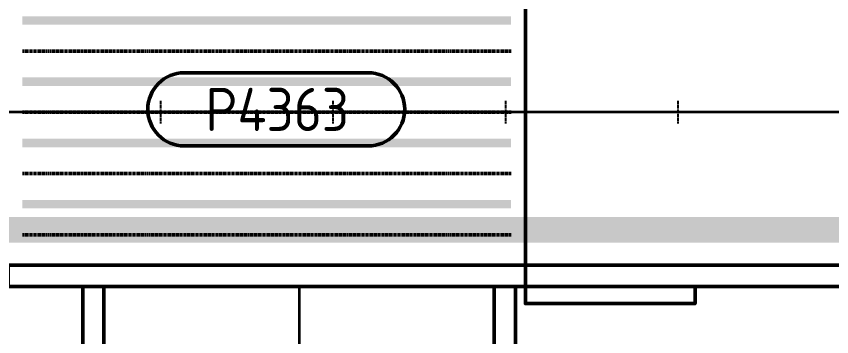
# Model space of a CAD drawing. Header units: millimetres. Extents: x 0 to 461941, y -159644 to 4828.
# Drawn here: x 229685 to 231126, y -39895 to -39330 of the extents above; entities that cross this region are included whole.
import ezdxf
from ezdxf.enums import TextEntityAlignment as Align

# ---------------------------------------------------------------- set-up
doc = ezdxf.new("R2010")
doc.units = ezdxf.units.MM
for name, pattern in [('Xref Conv Decant Empty Tote$0$AM_ISO02W050', [7.5, 6, -1.5]), ('Xref Conv Decant In$0$AM_ISO02W050', [7.5, 6, -1.5]), ('Xref Conv Decant In$0$CENTER', [7, 4, -1, 1, -1])]:
    doc.linetypes.add(name, pattern=pattern)
for name, color, linetype in [('AM_BOR', 4, 'Continuous'), ('Xref Conv Decant Empty Tote$0$Conv - Empty Tote', 35, 'Continuous'), ('Xref Conv Decant Empty Tote$0$Conveyor Detail', 150, 'Continuous'), ('Xref Conv Decant In$0$Conveyor Detail', 150, 'Continuous'), ('Xref Conv Decant In$0$P_Number1', 4, 'Continuous')]:
    doc.layers.add(name, color=color, linetype=linetype)
for name, color, linetype, lineweight in [('Xref Conv Decant Empty Tote$0$Conveyor Centreline', 2, 'Continuous', 35), ('Xref Conv Decant Empty Tote$0$Hidden', 9, 'Xref Conv Decant Empty Tote$0$AM_ISO02W050', 25), ('Xref Conv Decant In$0$Cont 2.5', 7, 'Continuous', 50), ('Xref Conv Decant In$0$Conv Decant In Out', 5, 'Continuous', 50), ('Xref Conv Decant In$0$Conveyor Centreline', 2, 'Continuous', 35), ('Xref Conv Decant In$0$Hidden', 9, 'Xref Conv Decant In$0$AM_ISO02W050', 25), ('Xref Conv Decant In$0$Text', 40, 'Continuous', 35)]:
    doc.layers.add(name, color=color, linetype=linetype, lineweight=lineweight)
doc.styles.add('Xref Conv Decant In$0$STANDARD', font='ISOCP.SHX')

# ---------------------------------------------------------------- blocks, each defined once
blk = doc.blocks.new('*U154')
blk.add_lwpolyline([(270, 0), (270, 43891.2), (307.5, 43891.2), (307.5, 0)], close=True)
at = {"layer": 'Xref Conv Decant Empty Tote$0$Conveyor Centreline'}
blk.add_lwpolyline([(0, 0), (0, 43891.2)], dxfattribs=at)
at = {"layer": 'Xref Conv Decant Empty Tote$0$Conveyor Detail', "const_width": 45}
blk.add_lwpolyline([(207.5, 0), (207.5, 43891.2)], dxfattribs=at)
at = {"layer": 'Xref Conv Decant Empty Tote$0$Hidden'}
for p, q in [((-20, 2438.4), (20, 2438.4)), ((-20, 2133.6), (20, 2133.6)), ((-20, 1828.8), (20, 1828.8)), ((-20, 1524), (20, 1524))]:
    blk.add_line(p, q, dxfattribs=at)
blk = doc.blocks.new('Xref Conv Decant Empty Tote')
at = {"layer": 'Xref Conv Decant Empty Tote$0$Conv - Empty Tote', "xscale": -1, "rotation": 90}
blk.add_blockref('*U154', (232378.2, -39499.1), dxfattribs=at)
blk = doc.blocks.new('*U424')
at = {"linetype": 'Xref Conv Decant In$0$CENTER'}
for p, q in [((-216, 25.4), (-216, 889)), ((-108, 25.4), (-108, 889)), ((0, 25.4), (0, 889)), ((108, 25.4), (108, 889)), ((216, 25.4), (216, 889))]:
    blk.add_line(p, q, dxfattribs=at)
for points in [[(-307.5, 914.4), (-307.5, 614.4), (-337.5, 614.4), (-337.5, 914.4)], [(-307.5, 0), (-307.5, 914.4), (-270, 914.4), (-270, 0)], [(307.5, 0), (307.5, 914.4), (270, 914.4), (270, 0)], [(-307.5, 457.2), (-307.5, 157.2), (-337.5, 157.2), (-337.5, 457.2)]]:
    blk.add_lwpolyline(points, close=True)
at = {"layer": 'Xref Conv Decant In$0$Conveyor Centreline', "linetype": 'Xref Conv Decant In$0$CENTER'}
blk.add_line((0, 0), (0, 914.4), dxfattribs=at)
at = {"layer": 'Xref Conv Decant In$0$Conveyor Detail', "const_width": 15}
for points in [[(-162, 889), (-162, 25.4)], [(-54, 889), (-54, 25.4)], [(54, 889), (54, 25.4)], [(162, 889), (162, 25.4)]]:
    blk.add_lwpolyline(points, dxfattribs=at)
blk = doc.blocks.new('*U428')
blk.add_line((-2743.2, -307.5), (-2743.2, 307.5))
for points in [[(0, -307.5), (-2743.2, -307.5), (-2743.2, -270), (0, -270)], [(-2743.2, -307.5), (-2443.2, -307.5), (-2443.2, -337.5), (-2743.2, -337.5)]]:
    blk.add_lwpolyline(points, close=True)
at = {"layer": 'Xref Conv Decant In$0$Conveyor Centreline'}
blk.add_lwpolyline([(0, 0), (-2743.2, 0)], dxfattribs=at)
blk = doc.blocks.new('*U423')
for p, q in [((-1219.2, -382.5), (-1219.2, 382.5)), ((0, -382.5), (0, 382.5))]:
    blk.add_line(p, q)
for points in [[(0, 345), (-1219.2, 345), (-1219.2, 382.5), (0, 382.5)], [(0, -382.5), (-1219.2, -382.5), (-1219.2, -345), (0, -345)], [(-1219.2, -382.5), (-919.2, -382.5), (-919.2, -412.5), (-1219.2, -412.5)], [(-609.6, -382.5), (-309.6, -382.5), (-309.6, -412.5), (-609.6, -412.5)]]:
    blk.add_lwpolyline(points, close=True)
at = {"layer": 'Xref Conv Decant In$0$Conveyor Centreline'}
blk.add_lwpolyline([(0, 0), (-1219.2, 0)], dxfattribs=at)
at = {"layer": 'Xref Conv Decant In$0$Hidden'}
for p, q in [((-609.6, -215.5), (-609.6, 215.5)), ((0, -215.5), (0, 215.5))]:
    blk.add_line(p, q, dxfattribs=at)
blk = doc.blocks.new('Xref Conv Decant In$0$Pno2')
at = {"layer": 'Xref Conv Decant In$0$Cont 2.5', "lineweight": 50}
blk.add_lwpolyline([(-6.467, 2.549), (6.321, 2.549, -1), (6.321, -2.54), (-6.467, -2.54, -1)], format="xyb", close=True, dxfattribs=at)
at = {"layer": 'Xref Conv Decant In$0$Text', "color": 7, "style": 'Xref Conv Decant In$0$STANDARD'}
blk.add_attdef('PNO', text='', height=3, dxfattribs=at).set_placement((0, 0), align=Align.MIDDLE)
blk = doc.blocks.new('Xref Conv Decant In')
at = {"layer": 'Xref Conv Decant In$0$Conv Decant In Out', "xscale": -1}
for name, p, rotation in [('*U424', (230584.7, -39499.1), 90), ('*U423', (230184.8, -39806.6), 270)]:
    blk.add_blockref(name, p, dxfattribs=dict(at, rotation=rotation))
at = {"layer": 'Xref Conv Decant In$0$Conv Decant In Out'}
blk.add_blockref('*U428', (233327.9, -39499.1), dxfattribs=at)
at = {"layer": 'Xref Conv Decant In$0$P_Number1', "xscale": 25.4, "yscale": 25.4, "zscale": 25.4}
blk.add_blockref('Xref Conv Decant In$0$Pno2', (230146.2, -39493.9), dxfattribs=at).add_auto_attribs({'PNO': 'P4363'})

msp = doc.modelspace()

# ---------------------------------------------------------------- block references
msp.add_blockref('Xref Conv Decant Empty Tote', (0, 0))
at = {"layer": 'AM_BOR'}
msp.add_blockref('Xref Conv Decant In', (0, 0), dxfattribs=at)

doc.saveas('drawing.dxf')
